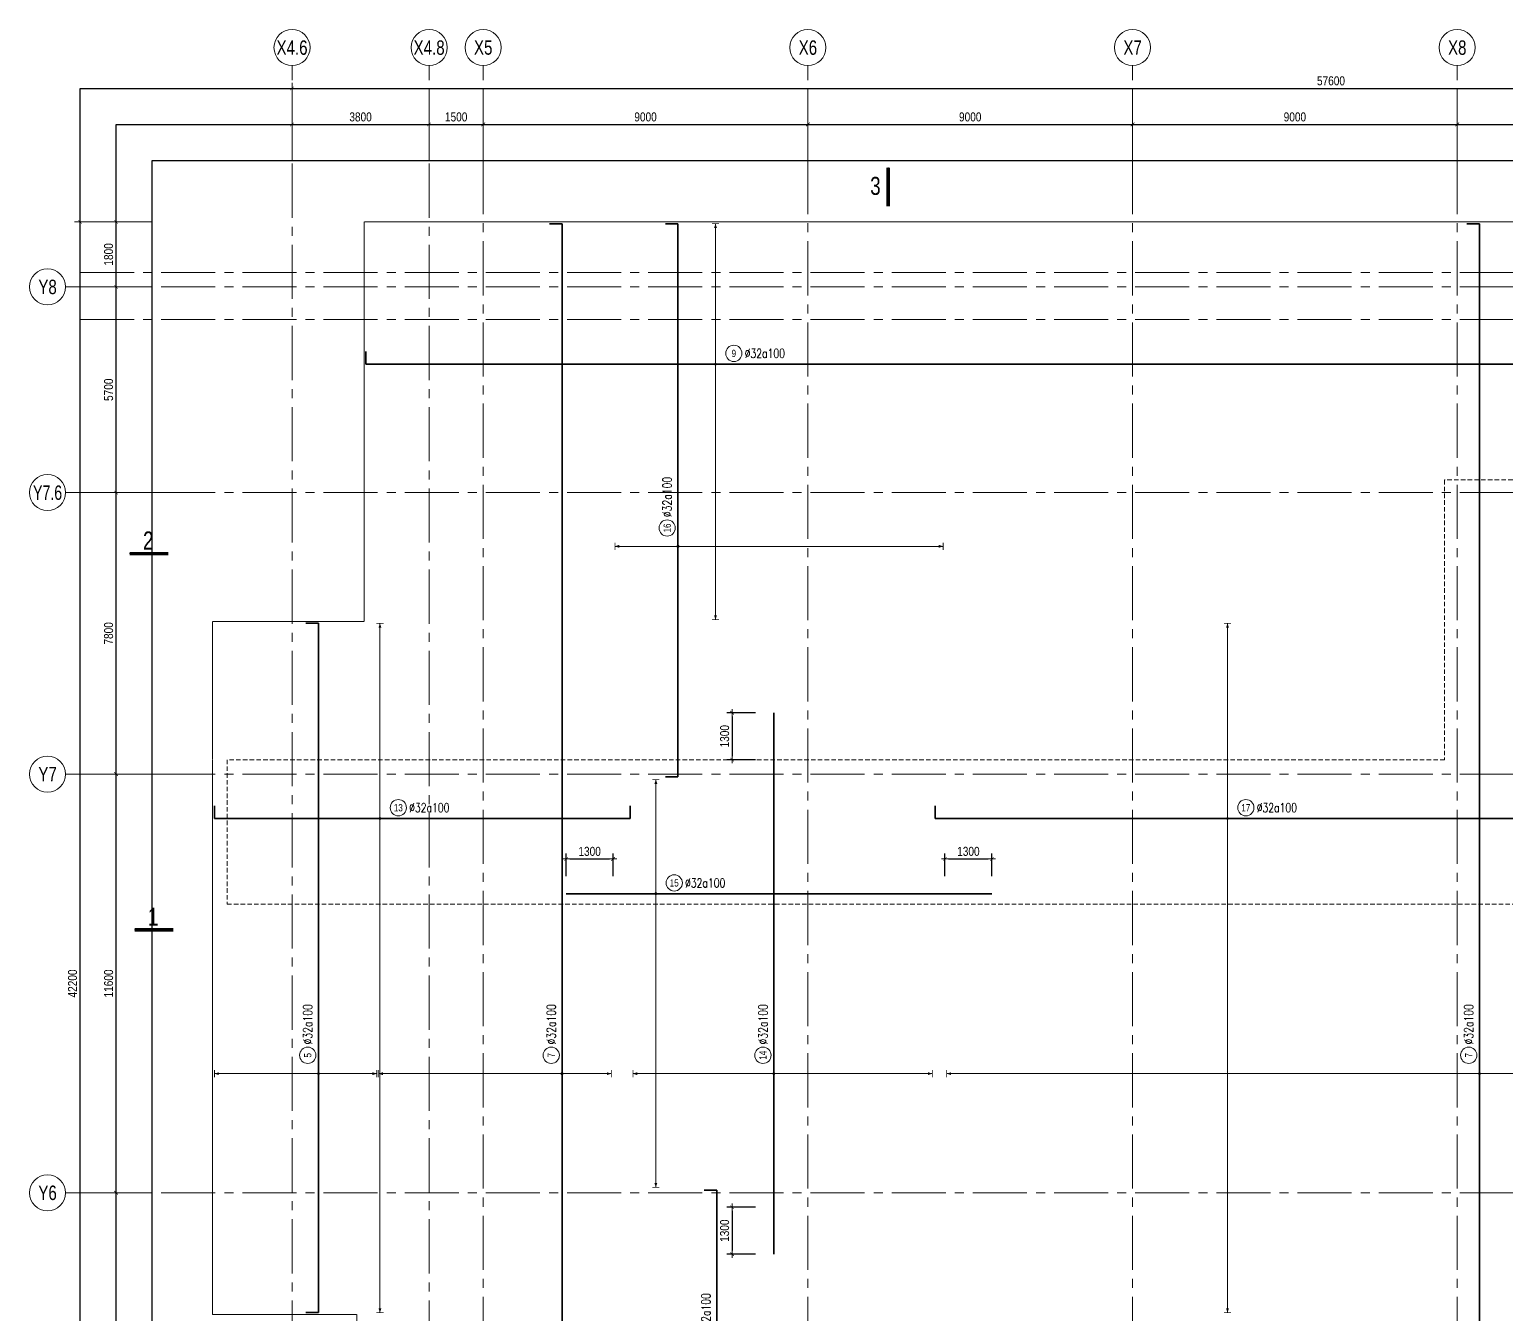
# Model space of a CAD drawing. Header units: millimetres. Extents: x -134772 to 596971, y -129535 to 35703.
# Drawn here: x 167688 to 208629, y -22947 to 12653 of the extents above; entities that cross this region are included whole.
import ezdxf
from ezdxf.enums import TextEntityAlignment as Align

# ---------------------------------------------------------------- set-up
doc = ezdxf.new("R2010")
doc.units = ezdxf.units.MM
doc.header["$MEASUREMENT"] = 0
for name, pattern in [('HIDDEN', [0.375, 0.25, -0.125]), ('HIDDEN2', [4.7625, 3.175, -1.5875]), ('POD_Grid$0$CENTER2', [1.125, 0.75, -0.125, 0.125, -0.125])]:
    doc.linetypes.add(name, pattern=pattern)
doc.layers.get('Defpoints').update_dxf_attribs({"color": 252})
for name, color, linetype, lineweight in [('NDC_S_ANNO', 7, 'Continuous', 20), ('NDC_S_CONTINUOUS', 3, 'Continuous', 20), ('NDC_S_DIM', 1, 'Continuous', 9), ('NDC_S_HIDDEN', 8, 'HIDDEN2', 13), ('NDC_S_REBAR', 4, 'Continuous', 35), ('NDC_S_TEXT SYMBOL', 7, 'Continuous', 20), ('NDC_S_VN TEXT', 7, 'Continuous', 9), ('POD_Grid$0$NDC_S_AXIS', 5, 'POD_Grid$0$CENTER2', 13), ('POD_Grid$0$NDC_S_SYMBOL', 1, 'Continuous', 15), ('POD_Grid$0$NDC_S_TEXT SYMBOL', 7, 'Continuous', 20)]:
    doc.layers.add(name, color=color, linetype=linetype, lineweight=lineweight)
doc.styles.add('ARIAL', font='arial.ttf', dxfattribs={"width": 0.8})
doc.styles.add('NDC_ANNO', font='', dxfattribs={"width": 0.8})
doc.styles.add('NDC_ARIAL', font='arial.ttf', dxfattribs={"width": 0.8})
doc.styles.add('NDC_EN TXT', font='romans.shx', dxfattribs={"width": 0.8})
doc.styles.add('POD_Grid$0$NDC_ANNO', font='', dxfattribs={"width": 0.8})
doc.styles.get('NDC_ANNO').set_extended_font_data('Dotum')
doc.styles.get('POD_Grid$0$NDC_ANNO').set_extended_font_data('Dotum')
doc.dimstyles.new('NDC_1-100', dxfattribs={"dimscale": 100, "dimtxt": 2.5, "dimasz": 1, "dimexe": 1.5, "dimexo": 0, "dimgap": 0.8, "dimtad": 1, "dimdec": 0, "dimdsep": 46, "dimtxsty": 'NDC_ARIAL', "dimblk": 'DIMMARK', "dimcen": 49999.938995, "dimdle": 1.5, "dimclrd": 1, "dimclre": 1, "dimclrt": 3, "dimadec": 0, "dimazin": 0, "dimtfac": 1, "dimtdec": 0, "dimtix": 1, "dimtmove": 2, "dimatfit": 3, "dimfxl": 1, "dimarcsym": 0})

# ---------------------------------------------------------------- blocks, each defined once
blk = doc.blocks.new('*U51')
at = {"layer": 'POD_Grid$0$NDC_S_SYMBOL'}
blk.add_line((0, 5), (0, 9), dxfattribs=at)
blk.add_circle((0, 0), 5, dxfattribs=at)
at = {"layer": 'POD_Grid$0$NDC_S_TEXT SYMBOL', "color": 7, "style": 'POD_Grid$0$NDC_ANNO', "width": 0.8}
blk.add_attdef('GRID', text='', height=4, dxfattribs=at).set_placement((0, 0), align=Align.MIDDLE)
blk = doc.blocks.new('*U52')
at = {"layer": 'POD_Grid$0$NDC_S_SYMBOL'}
blk.add_line((5, 0), (9, 0), dxfattribs=at)
blk.add_circle((0, 0), 5, dxfattribs=at)
at = {"layer": 'POD_Grid$0$NDC_S_TEXT SYMBOL', "color": 7, "style": 'POD_Grid$0$NDC_ANNO', "width": 0.8}
blk.add_attdef('GRID', text='', height=4, rotation=270, dxfattribs=at).set_placement((0, 0), align=Align.MIDDLE)
blk = doc.blocks.new('DIMMARK')
at = {"layer": 'NDC_S_DIM', "color": 1}
blk.add_line((-1.5, 0), (1, 0), dxfattribs=at)
at = {"layer": 'NDC_S_DIM', "color": 2, "const_width": 0.15}
blk.add_lwpolyline([(-0.5, -0.5), (0.5, 0.5)], dxfattribs=at)
blk = doc.blocks.new('*D383')
at = {"layer": 'Defpoints', "color": 0, "transparency": 16777216}
for p in [(-13226, 14900), (-11226, 14900), (-11226, -27300)]:
    blk.add_point(p, dxfattribs=at)
at = {"layer": 'NDC_S_DIM', "color": 1, "lineweight": -2, "transparency": 16777216}
for p, q in [((-11226, 14900), (-13376, 14900)), ((-13226, -27200), (-13226, 14800)), ((-11226, -27300), (-13376, -27300))]:
    blk.add_line(p, q, dxfattribs=at)
at = {"layer": 'NDC_S_DIM', "color": 1, "lineweight": -2, "transparency": 16777216, "xscale": 100, "yscale": 100, "zscale": 100}
for p, rotation in [((-13226, 14900), 90), ((-13226, -27300), 270)]:
    blk.add_blockref('DIMMARK', p, dxfattribs=dict(at, rotation=rotation))
at = {"layer": 'NDC_S_DIM', "color": 3, "transparency": 16777216, "insert": (-13434, -6200), "char_height": 250, "attachment_point": 5, "rotation": 90, "style": 'NDC_ARIAL'}
blk.add_mtext('42200', dxfattribs=at)
blk = doc.blocks.new('*D386')
at = {"layer": 'Defpoints', "color": 0, "transparency": 16777216}
for p in [(-12226, -12000), (-11226, -12000), (-11226, -19800)]:
    blk.add_point(p, dxfattribs=at)
at = {"layer": 'NDC_S_DIM', "color": 1, "lineweight": -2, "transparency": 16777216}
for p, q in [((-11226, -12000), (-12376, -12000)), ((-12226, -19700), (-12226, -12100)), ((-11226, -19800), (-12376, -19800))]:
    blk.add_line(p, q, dxfattribs=at)
at = {"layer": 'NDC_S_DIM', "color": 1, "lineweight": -2, "transparency": 16777216, "xscale": 100, "yscale": 100, "zscale": 100}
for p, rotation in [((-12226, -12000), 90), ((-12226, -19800), 270)]:
    blk.add_blockref('DIMMARK', p, dxfattribs=dict(at, rotation=rotation))
at = {"layer": 'NDC_S_DIM', "color": 3, "transparency": 16777216, "insert": (-12434, -15900), "char_height": 250, "attachment_point": 5, "rotation": 90, "style": 'NDC_ARIAL'}
blk.add_mtext('7800', dxfattribs=at)
blk = doc.blocks.new('*D387')
at = {"layer": 'Defpoints', "color": 0, "transparency": 16777216}
for p in [(-12226, -400), (-11226, -400), (-11226, -12000)]:
    blk.add_point(p, dxfattribs=at)
at = {"layer": 'NDC_S_DIM', "color": 1, "lineweight": -2, "transparency": 16777216}
for p, q in [((-11226, -400), (-12376, -400)), ((-12226, -11900), (-12226, -500)), ((-11226, -12000), (-12376, -12000))]:
    blk.add_line(p, q, dxfattribs=at)
at = {"layer": 'NDC_S_DIM', "color": 1, "lineweight": -2, "transparency": 16777216, "xscale": 100, "yscale": 100, "zscale": 100}
for p, rotation in [((-12226, -400), 90), ((-12226, -12000), 270)]:
    blk.add_blockref('DIMMARK', p, dxfattribs=dict(at, rotation=rotation))
at = {"layer": 'NDC_S_DIM', "color": 3, "transparency": 16777216, "insert": (-12434, -6200), "char_height": 250, "attachment_point": 5, "rotation": 90, "style": 'NDC_ARIAL'}
blk.add_mtext('11600', dxfattribs=at)
blk = doc.blocks.new('*D388')
at = {"layer": 'Defpoints', "color": 0, "transparency": 16777216}
for p in [(-12226, 7400), (-10226, 7400), (-10226, -400)]:
    blk.add_point(p, dxfattribs=at)
at = {"layer": 'NDC_S_DIM', "color": 1, "lineweight": -2, "transparency": 16777216}
for p, q in [((-10226, 7400), (-12376, 7400)), ((-12226, -300), (-12226, 7300)), ((-10226, -400), (-12376, -400))]:
    blk.add_line(p, q, dxfattribs=at)
at = {"layer": 'NDC_S_DIM', "color": 1, "lineweight": -2, "transparency": 16777216, "xscale": 100, "yscale": 100, "zscale": 100}
for p, rotation in [((-12226, 7400), 90), ((-12226, -400), 270)]:
    blk.add_blockref('DIMMARK', p, dxfattribs=dict(at, rotation=rotation))
at = {"layer": 'NDC_S_DIM', "color": 3, "transparency": 16777216, "insert": (-12434, 3500), "char_height": 250, "attachment_point": 5, "rotation": 90, "style": 'NDC_ARIAL'}
blk.add_mtext('7800', dxfattribs=at)
blk = doc.blocks.new('*D389')
at = {"layer": 'Defpoints', "color": 0, "transparency": 16777216}
for p in [(-12226, 13100), (-11226, 13100), (-11226, 7400)]:
    blk.add_point(p, dxfattribs=at)
at = {"layer": 'NDC_S_DIM', "color": 1, "lineweight": -2, "transparency": 16777216}
for p, q in [((-11226, 13100), (-12376, 13100)), ((-12226, 7500), (-12226, 13000)), ((-11226, 7400), (-12376, 7400))]:
    blk.add_line(p, q, dxfattribs=at)
at = {"layer": 'NDC_S_DIM', "color": 1, "lineweight": -2, "transparency": 16777216, "xscale": 100, "yscale": 100, "zscale": 100}
for p, rotation in [((-12226, 13100), 90), ((-12226, 7400), 270)]:
    blk.add_blockref('DIMMARK', p, dxfattribs=dict(at, rotation=rotation))
at = {"layer": 'NDC_S_DIM', "color": 3, "transparency": 16777216, "insert": (-12434, 10250), "char_height": 250, "attachment_point": 5, "rotation": 90, "style": 'NDC_ARIAL'}
blk.add_mtext('5700', dxfattribs=at)
blk = doc.blocks.new('*D390')
at = {"layer": 'Defpoints', "color": 0, "transparency": 16777216}
for p in [(-12226, 14900), (-11226, 14900), (-11226, 13100)]:
    blk.add_point(p, dxfattribs=at)
at = {"layer": 'NDC_S_DIM', "color": 1, "lineweight": -2, "transparency": 16777216}
for p, q in [((-11226, 14900), (-12376, 14900)), ((-12226, 13200), (-12226, 14800)), ((-11226, 13100), (-12376, 13100))]:
    blk.add_line(p, q, dxfattribs=at)
at = {"layer": 'NDC_S_DIM', "color": 1, "lineweight": -2, "transparency": 16777216, "xscale": 100, "yscale": 100, "zscale": 100}
for p, rotation in [((-12226, 14900), 90), ((-12226, 13100), 270)]:
    blk.add_blockref('DIMMARK', p, dxfattribs=dict(at, rotation=rotation))
at = {"layer": 'NDC_S_DIM', "color": 3, "transparency": 16777216, "insert": (-12434, 14000), "char_height": 250, "attachment_point": 5, "rotation": 90, "style": 'NDC_ARIAL'}
blk.add_mtext('1800', dxfattribs=at)
blk = doc.blocks.new('*D391')
at = {"layer": 'Defpoints', "color": 0, "transparency": 16777216}
for p in [(50250, 18600), (-7350, 16600), (50250, 16600)]:
    blk.add_point(p, dxfattribs=at)
at = {"layer": 'NDC_S_DIM', "color": 1, "lineweight": -2, "transparency": 16777216}
for p, q in [((-7350, 16600), (-7350, 18750)), ((-7250, 18600), (50150, 18600)), ((50250, 16600), (50250, 18750))]:
    blk.add_line(p, q, dxfattribs=at)
at = {"layer": 'NDC_S_DIM', "color": 1, "lineweight": -2, "transparency": 16777216, "xscale": 100, "yscale": 100, "zscale": 100, "rotation": 180}
blk.add_blockref('DIMMARK', (-7350, 18600), dxfattribs=at)
at = {"layer": 'NDC_S_DIM', "color": 1, "lineweight": -2, "transparency": 16777216, "xscale": 100, "yscale": 100, "zscale": 100}
blk.add_blockref('DIMMARK', (50250, 18600), dxfattribs=at)
at = {"layer": 'NDC_S_DIM', "color": 3, "transparency": 16777216, "insert": (21450, 18808), "char_height": 250, "attachment_point": 5, "style": 'NDC_ARIAL'}
blk.add_mtext('57600', dxfattribs=at)
blk = doc.blocks.new('*D392')
at = {"layer": 'Defpoints', "color": 0, "transparency": 16777216}
for p in [(-2050, 17600), (-3550, 16600), (-2050, 16600)]:
    blk.add_point(p, dxfattribs=at)
at = {"layer": 'NDC_S_DIM', "color": 1, "lineweight": -2, "transparency": 16777216}
for p, q in [((-3550, 16600), (-3550, 17750)), ((-2050, 16600), (-2050, 17750)), ((-3450, 17600), (-2150, 17600))]:
    blk.add_line(p, q, dxfattribs=at)
at = {"layer": 'NDC_S_DIM', "color": 1, "lineweight": -2, "transparency": 16777216, "xscale": 100, "yscale": 100, "zscale": 100, "rotation": 180}
blk.add_blockref('DIMMARK', (-3550, 17600), dxfattribs=at)
at = {"layer": 'NDC_S_DIM', "color": 1, "lineweight": -2, "transparency": 16777216, "xscale": 100, "yscale": 100, "zscale": 100}
blk.add_blockref('DIMMARK', (-2050, 17600), dxfattribs=at)
at = {"layer": 'NDC_S_DIM', "color": 3, "transparency": 16777216, "insert": (-2800, 17808), "char_height": 250, "attachment_point": 5, "style": 'NDC_ARIAL'}
blk.add_mtext('1500', dxfattribs=at)
blk = doc.blocks.new('*D393')
at = {"layer": 'Defpoints', "color": 0, "transparency": 16777216}
for p in [(6950, 17600), (-2050, 16600), (6950, 16600)]:
    blk.add_point(p, dxfattribs=at)
at = {"layer": 'NDC_S_DIM', "color": 1, "lineweight": -2, "transparency": 16777216}
for p, q in [((-2050, 16600), (-2050, 17750)), ((6950, 16600), (6950, 17750)), ((-1950, 17600), (6850, 17600))]:
    blk.add_line(p, q, dxfattribs=at)
at = {"layer": 'NDC_S_DIM', "color": 1, "lineweight": -2, "transparency": 16777216, "xscale": 100, "yscale": 100, "zscale": 100, "rotation": 180}
blk.add_blockref('DIMMARK', (-2050, 17600), dxfattribs=at)
at = {"layer": 'NDC_S_DIM', "color": 1, "lineweight": -2, "transparency": 16777216, "xscale": 100, "yscale": 100, "zscale": 100}
blk.add_blockref('DIMMARK', (6950, 17600), dxfattribs=at)
at = {"layer": 'NDC_S_DIM', "color": 3, "transparency": 16777216, "insert": (2450, 17808), "char_height": 250, "attachment_point": 5, "style": 'NDC_ARIAL'}
blk.add_mtext('9000', dxfattribs=at)
blk = doc.blocks.new('*D394')
at = {"layer": 'Defpoints', "color": 0, "transparency": 16777216}
for p in [(15950, 17600), (6950, 16600), (15950, 16600)]:
    blk.add_point(p, dxfattribs=at)
at = {"layer": 'NDC_S_DIM', "color": 1, "lineweight": -2, "transparency": 16777216}
for p, q in [((6950, 16600), (6950, 17750)), ((15950, 16600), (15950, 17750)), ((7050, 17600), (15850, 17600))]:
    blk.add_line(p, q, dxfattribs=at)
at = {"layer": 'NDC_S_DIM', "color": 1, "lineweight": -2, "transparency": 16777216, "xscale": 100, "yscale": 100, "zscale": 100, "rotation": 180}
blk.add_blockref('DIMMARK', (6950, 17600), dxfattribs=at)
at = {"layer": 'NDC_S_DIM', "color": 1, "lineweight": -2, "transparency": 16777216, "xscale": 100, "yscale": 100, "zscale": 100}
blk.add_blockref('DIMMARK', (15950, 17600), dxfattribs=at)
at = {"layer": 'NDC_S_DIM', "color": 3, "transparency": 16777216, "insert": (11450, 17808), "char_height": 250, "attachment_point": 5, "style": 'NDC_ARIAL'}
blk.add_mtext('9000', dxfattribs=at)
blk = doc.blocks.new('*D395')
at = {"layer": 'Defpoints', "color": 0, "transparency": 16777216}
for p in [(24950, 17600), (15950, 16600), (24950, 16600)]:
    blk.add_point(p, dxfattribs=at)
at = {"layer": 'NDC_S_DIM', "color": 1, "lineweight": -2, "transparency": 16777216}
for p, q in [((15950, 16600), (15950, 17750)), ((24950, 16600), (24950, 17750)), ((16050, 17600), (24850, 17600))]:
    blk.add_line(p, q, dxfattribs=at)
at = {"layer": 'NDC_S_DIM', "color": 1, "lineweight": -2, "transparency": 16777216, "xscale": 100, "yscale": 100, "zscale": 100, "rotation": 180}
blk.add_blockref('DIMMARK', (15950, 17600), dxfattribs=at)
at = {"layer": 'NDC_S_DIM', "color": 1, "lineweight": -2, "transparency": 16777216, "xscale": 100, "yscale": 100, "zscale": 100}
blk.add_blockref('DIMMARK', (24950, 17600), dxfattribs=at)
at = {"layer": 'NDC_S_DIM', "color": 3, "transparency": 16777216, "insert": (20450, 17808), "char_height": 250, "attachment_point": 5, "style": 'NDC_ARIAL'}
blk.add_mtext('9000', dxfattribs=at)
blk = doc.blocks.new('*D396')
at = {"layer": 'Defpoints', "color": 0, "transparency": 16777216}
for p in [(33950, 17600), (24950, 16600), (33950, 16600)]:
    blk.add_point(p, dxfattribs=at)
at = {"layer": 'NDC_S_DIM', "color": 1, "lineweight": -2, "transparency": 16777216}
for p, q in [((24950, 16600), (24950, 17750)), ((33950, 16600), (33950, 17750)), ((25050, 17600), (33850, 17600))]:
    blk.add_line(p, q, dxfattribs=at)
at = {"layer": 'NDC_S_DIM', "color": 1, "lineweight": -2, "transparency": 16777216, "xscale": 100, "yscale": 100, "zscale": 100, "rotation": 180}
blk.add_blockref('DIMMARK', (24950, 17600), dxfattribs=at)
at = {"layer": 'NDC_S_DIM', "color": 1, "lineweight": -2, "transparency": 16777216, "xscale": 100, "yscale": 100, "zscale": 100}
blk.add_blockref('DIMMARK', (33950, 17600), dxfattribs=at)
at = {"layer": 'NDC_S_DIM', "color": 3, "transparency": 16777216, "insert": (29450, 17808), "char_height": 250, "attachment_point": 5, "style": 'NDC_ARIAL'}
blk.add_mtext('9000', dxfattribs=at)
blk = doc.blocks.new('*D414')
at = {"layer": 'Defpoints', "color": 0, "transparency": 16777216}
for p in [(-3550, 17600), (-7350, 16600), (-3550, 16600)]:
    blk.add_point(p, dxfattribs=at)
at = {"layer": 'NDC_S_DIM', "color": 1, "lineweight": -2, "transparency": 16777216}
for p, q in [((-7350, 16600), (-7350, 17750)), ((-3550, 16600), (-3550, 17750)), ((-7250, 17600), (-3650, 17600))]:
    blk.add_line(p, q, dxfattribs=at)
at = {"layer": 'NDC_S_DIM', "color": 1, "lineweight": -2, "transparency": 16777216, "xscale": 100, "yscale": 100, "zscale": 100, "rotation": 180}
blk.add_blockref('DIMMARK', (-7350, 17600), dxfattribs=at)
at = {"layer": 'NDC_S_DIM', "color": 1, "lineweight": -2, "transparency": 16777216, "xscale": 100, "yscale": 100, "zscale": 100}
blk.add_blockref('DIMMARK', (-3550, 17600), dxfattribs=at)
at = {"layer": 'NDC_S_DIM', "color": 3, "transparency": 16777216, "insert": (-5450, 17808), "char_height": 250, "attachment_point": 5, "style": 'NDC_ARIAL'}
blk.add_mtext('3800', dxfattribs=at)
blk = doc.blocks.new('*U274')
at = {"layer": 'NDC_S_ANNO', "linetype": 'ByBlock', "lineweight": -2}
blk.add_line((0, 4.36), (0, -1), dxfattribs=at)
at = {"layer": 'NDC_S_ANNO', "ltscale": 0.005, "const_width": 0.5}
blk.add_lwpolyline([(0, -1), (0, 4.36)], dxfattribs=at)
at = {"layer": 'NDC_S_TEXT SYMBOL', "linetype": 'ByBlock', "lineweight": -2, "style": 'NDC_ANNO', "width": 0.8}
blk.add_attdef('DETAIL', text='', height=2.5, dxfattribs=at).set_placement((-1.05, 1.82), align=Align.MIDDLE_RIGHT)
blk = doc.blocks.new('*U275')
at = {"layer": 'NDC_S_ANNO', "color": 0, "linetype": 'ByBlock', "lineweight": -2}
blk.add_line((-4.36, 0), (1, 0), dxfattribs=at)
at = {"layer": 'NDC_S_ANNO', "ltscale": 0.005, "const_width": 0.5}
blk.add_lwpolyline([(1, 0), (-4.36, 0)], dxfattribs=at)
at = {"layer": 'NDC_S_TEXT SYMBOL', "linetype": 'ByBlock', "lineweight": -2, "style": 'NDC_ANNO', "width": 0.8}
blk.add_attdef('DETAIL', text='', height=2.5, dxfattribs=at).set_placement((-1.05, 1.82), align=Align.MIDDLE_RIGHT)
blk = doc.blocks.new('*U1020')
h = blk.add_hatch(color=6)
edge = h.paths.add_edge_path()
edge.add_arc((-2.99, 0), 0.3, 0, 360)
at = {"ltscale": 500}
for p, q in [((-99.87, 0), (-99.87, 3.5)), ((0, 0), (-99.87, 0)), ((0, 0), (412.13, 0))]:
    blk.add_line(p, q, dxfattribs=at)
at = {"layer": 'NDC_S_DIM', "color": 8}
for q in [(-2.99, 38.93), (-2.99, -70.77)]:
    blk.add_line((-2.99, 0), q, dxfattribs=at)
for points in [[(-3.99, 38.93, 0.2, 0.2, 0), (-1.99, 38.93, 0, 0, 0)], [(-3.99, -70.77, 0.2, 0.2, 0), (-1.99, -70.77, 0, 0, 0)]]:
    blk.add_lwpolyline(points, format="xyseb", dxfattribs=at)
at = {"layer": 'NDC_S_DIM'}
blk.add_circle((2.1, 3), 2.25, dxfattribs=at)
at = {"layer": 'NDC_S_DIM', "color": 6}
blk.add_circle((-2.99, 0), 0.3, dxfattribs=at)
at = {"layer": 'NDC_S_DIM', "color": 8}
for points in [[(-3.39, 37.73), (-2.99, 38.93), (-2.59, 37.73)], [(-3.39, -69.57), (-2.99, -70.77), (-2.59, -69.57)]]:
    blk.add_solid(points, dxfattribs=at)
at = {"layer": 'NDC_S_VN TEXT', "color": 3, "style": 'NDC_EN TXT', "width": 0.75}
blk.add_attdef('DKT', (5.1, 1.75), '', height=2.5, dxfattribs=at)
at = {"layer": 'NDC_S_VN TEXT', "style": 'ARIAL', "width": 0.8}
blk.add_attdef('KHT', text='', height=2, dxfattribs=at).set_placement((2.1, 3), align=Align.MIDDLE_CENTER)
blk = doc.blocks.new('*U1021')
h = blk.add_hatch(color=6)
edge = h.paths.add_edge_path()
edge.add_arc((-2.99, 0), 0.3, 0, 360)
at = {"ltscale": 500}
for p, q in [((-84.02, 0), (-84.02, 3.5)), ((0, 0), (-84.02, 0)), ((0, 0), (321.19, 0)), ((321.19, 0), (321.19, 3.5))]:
    blk.add_line(p, q, dxfattribs=at)
at = {"layer": 'NDC_S_DIM', "color": 8}
for q in [(-2.99, 54.11), (-2.99, -136.89)]:
    blk.add_line((-2.99, 0), q, dxfattribs=at)
for points in [[(-3.99, 54.11, 0.2, 0.2, 0), (-1.99, 54.11, 0, 0, 0)], [(-3.99, -136.89, 0.2, 0.2, 0), (-1.99, -136.89, 0, 0, 0)]]:
    blk.add_lwpolyline(points, format="xyseb", dxfattribs=at)
at = {"layer": 'NDC_S_DIM'}
blk.add_circle((2.1, 3), 2.25, dxfattribs=at)
at = {"layer": 'NDC_S_DIM', "color": 6}
blk.add_circle((-2.99, 0), 0.3, dxfattribs=at)
at = {"layer": 'NDC_S_DIM', "color": 8}
for points in [[(-3.39, 52.91), (-2.99, 54.11), (-2.59, 52.91)], [(-3.39, -135.69), (-2.99, -136.89), (-2.59, -135.69)]]:
    blk.add_solid(points, dxfattribs=at)
at = {"layer": 'NDC_S_VN TEXT', "color": 3, "style": 'NDC_EN TXT', "width": 0.75}
blk.add_attdef('DKT', (5.1, 1.75), '', height=2.5, dxfattribs=at)
at = {"layer": 'NDC_S_VN TEXT', "style": 'ARIAL', "width": 0.8}
blk.add_attdef('KHT', text='', height=2, dxfattribs=at).set_placement((2.1, 3), align=Align.MIDDLE_CENTER)
blk = doc.blocks.new('*U1023')
h = blk.add_hatch(color=6)
edge = h.paths.add_edge_path()
edge.add_arc((-2.99, 0), 0.3, 0, 360)
at = {"ltscale": 500}
for p, q in [((-69.21, 0), (-69.21, 3.5)), ((0, 0), (-69.21, 0)), ((0, 0), (121.8, 0)), ((121.8, 0), (121.8, 3.5))]:
    blk.add_line(p, q, dxfattribs=at)
at = {"layer": 'NDC_S_DIM', "color": 8}
for q in [(-2.99, 28.85), (-2.99, -16.15)]:
    blk.add_line((-2.99, 0), q, dxfattribs=at)
for points in [[(-3.99, 28.85, 0.2, 0.2, 0), (-1.99, 28.85, 0, 0, 0)], [(-3.99, -16.15, 0.2, 0.2, 0), (-1.99, -16.15, 0, 0, 0)]]:
    blk.add_lwpolyline(points, format="xyseb", dxfattribs=at)
at = {"layer": 'NDC_S_DIM'}
blk.add_circle((2.1, 3), 2.25, dxfattribs=at)
at = {"layer": 'NDC_S_DIM', "color": 6}
blk.add_circle((-2.99, 0), 0.3, dxfattribs=at)
at = {"layer": 'NDC_S_DIM', "color": 8}
for points in [[(-3.39, 27.65), (-2.99, 28.85), (-2.59, 27.65)], [(-3.39, -14.95), (-2.99, -16.15), (-2.59, -14.95)]]:
    blk.add_solid(points, dxfattribs=at)
at = {"layer": 'NDC_S_VN TEXT', "color": 3, "style": 'NDC_EN TXT', "width": 0.75}
blk.add_attdef('DKT', (5.1, 1.75), '', height=2.5, dxfattribs=at)
at = {"layer": 'NDC_S_VN TEXT', "style": 'ARIAL', "width": 0.8}
blk.add_attdef('KHT', text='', height=2, dxfattribs=at).set_placement((2.1, 3), align=Align.MIDDLE_CENTER)
blk = doc.blocks.new('*U1024')
h = blk.add_hatch(color=6)
edge = h.paths.add_edge_path()
edge.add_arc((-2.99, 0), 0.3, 0, 360)
at = {"ltscale": 500}
for p, q in [((-194.5, 0), (-194.5, 3.5)), ((0, 0), (-194.5, 0)), ((0, 0), (232.5, 0)), ((232.5, 0), (232.5, 3.5))]:
    blk.add_line(p, q, dxfattribs=at)
at = {"layer": 'NDC_S_DIM', "color": 8}
for q in [(-2.99, 50.85), (-2.99, -13.64)]:
    blk.add_line((-2.99, 0), q, dxfattribs=at)
for points in [[(-3.99, 50.85, 0.2, 0.2, 0), (-1.99, 50.85, 0, 0, 0)], [(-3.99, -13.64, 0.2, 0.2, 0), (-1.99, -13.64, 0, 0, 0)]]:
    blk.add_lwpolyline(points, format="xyseb", dxfattribs=at)
at = {"layer": 'NDC_S_DIM'}
blk.add_circle((2.1, 3), 2.25, dxfattribs=at)
at = {"layer": 'NDC_S_DIM', "color": 6}
blk.add_circle((-2.99, 0), 0.3, dxfattribs=at)
at = {"layer": 'NDC_S_DIM', "color": 8}
for points in [[(-3.39, 49.65), (-2.99, 50.85), (-2.59, 49.65)], [(-3.39, -12.44), (-2.99, -13.64), (-2.59, -12.44)]]:
    blk.add_solid(points, dxfattribs=at)
at = {"layer": 'NDC_S_VN TEXT', "color": 3, "style": 'NDC_EN TXT', "width": 0.75}
blk.add_attdef('DKT', (5.1, 1.75), '', height=2.5, dxfattribs=at)
at = {"layer": 'NDC_S_VN TEXT', "style": 'ARIAL', "width": 0.8}
blk.add_attdef('KHT', text='', height=2, dxfattribs=at).set_placement((2.1, 3), align=Align.MIDDLE_CENTER)
blk = doc.blocks.new('*U1030')
h = blk.add_hatch(color=6)
edge = h.paths.add_edge_path()
edge.add_arc((-2.99, 0), 0.3, 0, 360)
at = {"ltscale": 500}
for p, q in [((-48.86, 0), (-48.86, 3.5)), ((0, 0), (-48.86, 0)), ((0, 0), (66.33, 0)), ((66.33, 0), (66.33, 3.5))]:
    blk.add_line(p, q, dxfattribs=at)
at = {"layer": 'NDC_S_DIM', "color": 8}
for q in [(-2.99, 54.11), (-2.99, -136.89)]:
    blk.add_line((-2.99, 0), q, dxfattribs=at)
for points in [[(-3.99, 54.11, 0.2, 0.2, 0), (-1.99, 54.11, 0, 0, 0)], [(-3.99, -136.89, 0.2, 0.2, 0), (-1.99, -136.89, 0, 0, 0)]]:
    blk.add_lwpolyline(points, format="xyseb", dxfattribs=at)
at = {"layer": 'NDC_S_DIM'}
blk.add_circle((2.1, 3), 2.25, dxfattribs=at)
at = {"layer": 'NDC_S_DIM', "color": 6}
blk.add_circle((-2.99, 0), 0.3, dxfattribs=at)
at = {"layer": 'NDC_S_DIM', "color": 8}
for points in [[(-3.39, 52.91), (-2.99, 54.11), (-2.59, 52.91)], [(-3.39, -135.69), (-2.99, -136.89), (-2.59, -135.69)]]:
    blk.add_solid(points, dxfattribs=at)
at = {"layer": 'NDC_S_VN TEXT', "color": 3, "style": 'NDC_EN TXT', "width": 0.75}
blk.add_attdef('DKT', (5.1, 1.75), '', height=2.5, dxfattribs=at)
at = {"layer": 'NDC_S_VN TEXT', "style": 'ARIAL', "width": 0.8}
blk.add_attdef('KHT', text='', height=2, dxfattribs=at).set_placement((2.1, 3), align=Align.MIDDLE_CENTER)
blk = doc.blocks.new('*U1031')
h = blk.add_hatch(color=6)
edge = h.paths.add_edge_path()
edge.add_arc((-2.99, 0), 0.3, 0, 360)
at = {"ltscale": 500}
for p, q in [((-194.5, 0), (-194.5, 3.5)), ((0, 0), (-194.5, 0)), ((0, 0), (232.5, 0)), ((232.5, 0), (232.5, 3.5))]:
    blk.add_line(p, q, dxfattribs=at)
at = {"layer": 'NDC_S_DIM', "color": 8}
for q in [(-2.99, 147.69), (-2.99, -203.31)]:
    blk.add_line((-2.99, 0), q, dxfattribs=at)
for points in [[(-3.99, 147.69, 0.2, 0.2, 0), (-1.99, 147.69, 0, 0, 0)], [(-3.99, -203.31, 0.2, 0.2, 0), (-1.99, -203.31, 0, 0, 0)]]:
    blk.add_lwpolyline(points, format="xyseb", dxfattribs=at)
at = {"layer": 'NDC_S_DIM'}
blk.add_circle((2.1, 3), 2.25, dxfattribs=at)
at = {"layer": 'NDC_S_DIM', "color": 6}
blk.add_circle((-2.99, 0), 0.3, dxfattribs=at)
at = {"layer": 'NDC_S_DIM', "color": 8}
for points in [[(-3.39, 146.49), (-2.99, 147.69), (-2.59, 146.49)], [(-3.39, -202.11), (-2.99, -203.31), (-2.59, -202.11)]]:
    blk.add_solid(points, dxfattribs=at)
at = {"layer": 'NDC_S_VN TEXT', "color": 3, "style": 'NDC_EN TXT', "width": 0.75}
blk.add_attdef('DKT', (5.1, 1.75), '', height=2.5, dxfattribs=at)
at = {"layer": 'NDC_S_VN TEXT', "style": 'ARIAL', "width": 0.8}
blk.add_attdef('KHT', text='', height=2, dxfattribs=at).set_placement((2.1, 3), align=Align.MIDDLE_CENTER)
blk = doc.blocks.new('*U1032')
h = blk.add_hatch(color=6)
edge = h.paths.add_edge_path()
edge.add_arc((-2.99, 0), 0.3, 0, 360)
at = {"ltscale": 500}
for p, q in [((-114.43, 0), (-114.43, 3.5)), ((0, 0), (-114.43, 0)), ((0, 0), (44.77, 0)), ((44.77, 0), (44.77, 3.5))]:
    blk.add_line(p, q, dxfattribs=at)
at = {"layer": 'NDC_S_DIM', "color": 8}
for q in [(-2.99, 28.23), (-2.99, -62.77)]:
    blk.add_line((-2.99, 0), q, dxfattribs=at)
for points in [[(-3.99, 28.23, 0.2, 0.2, 0), (-1.99, 28.23, 0, 0, 0)], [(-3.99, -62.77, 0.2, 0.2, 0), (-1.99, -62.77, 0, 0, 0)]]:
    blk.add_lwpolyline(points, format="xyseb", dxfattribs=at)
at = {"layer": 'NDC_S_DIM'}
blk.add_circle((2.1, 3), 2.25, dxfattribs=at)
at = {"layer": 'NDC_S_DIM', "color": 6}
blk.add_circle((-2.99, 0), 0.3, dxfattribs=at)
at = {"layer": 'NDC_S_DIM', "color": 8}
for points in [[(-3.39, 27.03), (-2.99, 28.23), (-2.59, 27.03)], [(-3.39, -61.57), (-2.99, -62.77), (-2.59, -61.57)]]:
    blk.add_solid(points, dxfattribs=at)
at = {"layer": 'NDC_S_VN TEXT', "color": 3, "style": 'NDC_EN TXT', "width": 0.75}
blk.add_attdef('DKT', (5.1, 1.75), '', height=2.5, dxfattribs=at)
at = {"layer": 'NDC_S_VN TEXT', "style": 'ARIAL', "width": 0.8}
blk.add_attdef('KHT', text='', height=2, dxfattribs=at).set_placement((2.1, 3), align=Align.MIDDLE_CENTER)
blk = doc.blocks.new('*U1033')
h = blk.add_hatch(color=6)
edge = h.paths.add_edge_path()
edge.add_arc((-2.99, 0), 0.3, 0, 360)
at = {"ltscale": 500}
for p, q in [((-66.81, 0), (-66.81, 3.5)), ((0, 0), (-66.81, 0)), ((0, 0), (86.39, 0)), ((86.39, 0), (86.39, 3.5))]:
    blk.add_line(p, q, dxfattribs=at)
at = {"layer": 'NDC_S_DIM', "color": 8}
for q in [(-2.99, 17.49), (-2.99, -73.51)]:
    blk.add_line((-2.99, 0), q, dxfattribs=at)
for points in [[(-3.99, 17.49, 0.2, 0.2, 0), (-1.99, 17.49, 0, 0, 0)], [(-3.99, -73.51, 0.2, 0.2, 0), (-1.99, -73.51, 0, 0, 0)]]:
    blk.add_lwpolyline(points, format="xyseb", dxfattribs=at)
at = {"layer": 'NDC_S_DIM'}
blk.add_circle((2.1, 3), 2.25, dxfattribs=at)
at = {"layer": 'NDC_S_DIM', "color": 6}
blk.add_circle((-2.99, 0), 0.3, dxfattribs=at)
at = {"layer": 'NDC_S_DIM', "color": 8}
for points in [[(-3.39, 16.29), (-2.99, 17.49), (-2.59, 16.29)], [(-3.39, -72.31), (-2.99, -73.51), (-2.59, -72.31)]]:
    blk.add_solid(points, dxfattribs=at)
at = {"layer": 'NDC_S_VN TEXT', "color": 3, "style": 'NDC_EN TXT', "width": 0.75}
blk.add_attdef('DKT', (5.1, 1.75), '', height=2.5, dxfattribs=at)
at = {"layer": 'NDC_S_VN TEXT', "style": 'ARIAL', "width": 0.8}
blk.add_attdef('KHT', text='', height=2, dxfattribs=at).set_placement((2.1, 3), align=Align.MIDDLE_CENTER)
blk = doc.blocks.new('*U1034')
h = blk.add_hatch(color=6)
edge = h.paths.add_edge_path()
edge.add_arc((-2.99, 0), 0.3, 0, 360)
at = {"ltscale": 500}
for p, q in [((0, 0), (-53, 0)), ((-53, 0), (-53, 0)), ((0, 0), (97, 0)), ((97, 0), (97, 0))]:
    blk.add_line(p, q, dxfattribs=at)
at = {"layer": 'NDC_S_DIM', "color": 8}
for q in [(-2.99, 39.05), (-2.99, -43.95)]:
    blk.add_line((-2.99, 0), q, dxfattribs=at)
for points in [[(-3.99, 39.05, 0.2, 0.2, 0), (-1.99, 39.05, 0, 0, 0)], [(-3.99, -43.95, 0.2, 0.2, 0), (-1.99, -43.95, 0, 0, 0)]]:
    blk.add_lwpolyline(points, format="xyseb", dxfattribs=at)
at = {"layer": 'NDC_S_DIM'}
blk.add_circle((2.1, 3), 2.25, dxfattribs=at)
at = {"layer": 'NDC_S_DIM', "color": 6}
blk.add_circle((-2.99, 0), 0.3, dxfattribs=at)
at = {"layer": 'NDC_S_DIM', "color": 8}
for points in [[(-3.39, 37.85), (-2.99, 39.05), (-2.59, 37.85)], [(-3.39, -42.75), (-2.99, -43.95), (-2.59, -42.75)]]:
    blk.add_solid(points, dxfattribs=at)
at = {"layer": 'NDC_S_VN TEXT', "color": 3, "style": 'NDC_EN TXT', "width": 0.75}
blk.add_attdef('DKT', (5.1, 1.75), '', height=2.5, dxfattribs=at)
at = {"layer": 'NDC_S_VN TEXT', "style": 'ARIAL', "width": 0.8}
blk.add_attdef('KHT', text='', height=2, dxfattribs=at).set_placement((2.1, 3), align=Align.MIDDLE_CENTER)
blk = doc.blocks.new('*D693')
at = {"layer": 'Defpoints', "color": 0, "transparency": 16777216}
for p in [(187810, -6277), (187165, -7577), (187810, -7577)]:
    blk.add_point(p, dxfattribs=at)
at = {"layer": 'NDC_S_DIM', "color": 1, "lineweight": -2, "transparency": 16777216}
for p, q in [((187810, -6277), (187015, -6277)), ((187165, -6377), (187165, -7477)), ((187810, -7577), (187015, -7577))]:
    blk.add_line(p, q, dxfattribs=at)
at = {"layer": 'NDC_S_DIM', "color": 1, "lineweight": -2, "transparency": 16777216, "xscale": 100, "yscale": 100, "zscale": 100}
for p, rotation in [((187165, -6277), 90), ((187165, -7577), 270)]:
    blk.add_blockref('DIMMARK', p, dxfattribs=dict(at, rotation=rotation))
at = {"layer": 'NDC_S_DIM', "color": 3, "transparency": 16777216, "insert": (186957, -6927), "char_height": 250, "attachment_point": 5, "rotation": 90, "style": 'NDC_ARIAL'}
blk.add_mtext('1300', dxfattribs=at)
blk = doc.blocks.new('*D694')
at = {"layer": 'Defpoints', "color": 0, "transparency": 16777216}
for p in [(187810, -19977), (187165, -21277), (187810, -21277)]:
    blk.add_point(p, dxfattribs=at)
at = {"layer": 'NDC_S_DIM', "color": 1, "lineweight": -2, "transparency": 16777216}
for p, q in [((187810, -19977), (187015, -19977)), ((187165, -20077), (187165, -21177)), ((187810, -21277), (187015, -21277))]:
    blk.add_line(p, q, dxfattribs=at)
at = {"layer": 'NDC_S_DIM', "color": 1, "lineweight": -2, "transparency": 16777216, "xscale": 100, "yscale": 100, "zscale": 100}
for p, rotation in [((187165, -19977), 90), ((187165, -21277), 270)]:
    blk.add_blockref('DIMMARK', p, dxfattribs=dict(at, rotation=rotation))
at = {"layer": 'NDC_S_DIM', "color": 3, "transparency": 16777216, "insert": (186957, -20627), "char_height": 250, "attachment_point": 5, "rotation": 90, "style": 'NDC_ARIAL'}
blk.add_mtext('1300', dxfattribs=at)
blk = doc.blocks.new('*U1035')
h = blk.add_hatch(color=6)
edge = h.paths.add_edge_path()
edge.add_arc((-2.99, 0), 0.3, 0, 360)
at = {"ltscale": 500}
for p, q in [((0, 0), (-27.85, 0)), ((-27.85, 0), (-27.85, 0)), ((0, 0), (90.15, 0)), ((90.15, 0), (90.15, 0))]:
    blk.add_line(p, q, dxfattribs=at)
at = {"layer": 'NDC_S_DIM', "color": 8}
for q in [(-2.99, 31.64), (-2.99, -81.36)]:
    blk.add_line((-2.99, 0), q, dxfattribs=at)
for points in [[(-3.99, 31.64, 0.2, 0.2, 0), (-1.99, 31.64, 0, 0, 0)], [(-3.99, -81.36, 0.2, 0.2, 0), (-1.99, -81.36, 0, 0, 0)]]:
    blk.add_lwpolyline(points, format="xyseb", dxfattribs=at)
at = {"layer": 'NDC_S_DIM'}
blk.add_circle((2.1, 3), 2.25, dxfattribs=at)
at = {"layer": 'NDC_S_DIM', "color": 6}
blk.add_circle((-2.99, 0), 0.3, dxfattribs=at)
at = {"layer": 'NDC_S_DIM', "color": 8}
for points in [[(-3.39, 30.44), (-2.99, 31.64), (-2.59, 30.44)], [(-3.39, -80.16), (-2.99, -81.36), (-2.59, -80.16)]]:
    blk.add_solid(points, dxfattribs=at)
at = {"layer": 'NDC_S_VN TEXT', "color": 3, "style": 'NDC_EN TXT', "width": 0.75}
blk.add_attdef('DKT', (5.1, 1.75), '', height=2.5, dxfattribs=at)
at = {"layer": 'NDC_S_VN TEXT', "style": 'ARIAL', "width": 0.8}
blk.add_attdef('KHT', text='', height=2, dxfattribs=at).set_placement((2.1, 3), align=Align.MIDDLE_CENTER)
blk = doc.blocks.new('*D695')
at = {"layer": 'Defpoints', "color": 0, "transparency": 16777216}
for p in [(183864, -10326), (182564, -10802), (183864, -10802)]:
    blk.add_point(p, dxfattribs=at)
at = {"layer": 'NDC_S_DIM', "color": 1, "lineweight": -2, "transparency": 16777216}
for p, q in [((182564, -10802), (182564, -10176)), ((183864, -10802), (183864, -10176)), ((182664, -10326), (183764, -10326))]:
    blk.add_line(p, q, dxfattribs=at)
at = {"layer": 'NDC_S_DIM', "color": 1, "lineweight": -2, "transparency": 16777216, "xscale": 100, "yscale": 100, "zscale": 100, "rotation": 180}
blk.add_blockref('DIMMARK', (182564, -10326), dxfattribs=at)
at = {"layer": 'NDC_S_DIM', "color": 1, "lineweight": -2, "transparency": 16777216, "xscale": 100, "yscale": 100, "zscale": 100}
blk.add_blockref('DIMMARK', (183864, -10326), dxfattribs=at)
at = {"layer": 'NDC_S_DIM', "color": 3, "transparency": 16777216, "insert": (183214, -10118), "char_height": 250, "attachment_point": 5, "style": 'NDC_ARIAL'}
blk.add_mtext('1300', dxfattribs=at)
blk = doc.blocks.new('*D696')
at = {"layer": 'Defpoints', "color": 0, "transparency": 16777216}
for p in [(194364, -10326), (193064, -10802), (194364, -10802)]:
    blk.add_point(p, dxfattribs=at)
at = {"layer": 'NDC_S_DIM', "color": 1, "lineweight": -2, "transparency": 16777216}
for p, q in [((193064, -10802), (193064, -10176)), ((194364, -10802), (194364, -10176)), ((193164, -10326), (194264, -10326))]:
    blk.add_line(p, q, dxfattribs=at)
at = {"layer": 'NDC_S_DIM', "color": 1, "lineweight": -2, "transparency": 16777216, "xscale": 100, "yscale": 100, "zscale": 100, "rotation": 180}
blk.add_blockref('DIMMARK', (193064, -10326), dxfattribs=at)
at = {"layer": 'NDC_S_DIM', "color": 1, "lineweight": -2, "transparency": 16777216, "xscale": 100, "yscale": 100, "zscale": 100}
blk.add_blockref('DIMMARK', (194364, -10326), dxfattribs=at)
at = {"layer": 'NDC_S_DIM', "color": 3, "transparency": 16777216, "insert": (193714, -10118), "char_height": 250, "attachment_point": 5, "style": 'NDC_ARIAL'}
blk.add_mtext('1300', dxfattribs=at)
blk = doc.blocks.new('luoi truc office')
at = {"layer": 'Defpoints'}
for points in [[(-13226.4, 18600), (53438.9, 18600), (53438.9, -32232.8), (-13226.4, -32232.8)], [(-12226.4, 17600), (52438.9, 17600), (52438.9, -31232.8), (-12226.4, -31232.8)], [(-11226.4, 16600), (51438.9, 16600), (51438.9, -30232.8), (-11226.4, -30232.8)]]:
    blk.add_lwpolyline(points, close=True, dxfattribs=at)
at = {"layer": 'POD_Grid$0$NDC_S_AXIS', "ltscale": 2000}
for p, q in [((-7350, -32232.8), (-7350, 18600)), ((-3550, -32232.8), (-3550, 18600)), ((-2050, -32134.4), (-2050, 18600)), ((6950, -32134.4), (6950, 18600)), ((15950, -32134.4), (15950, 18600)), ((24950, -32134.4), (24950, 18600)), ((-13226.4, 13500), (51407.7, 13500)), ((-13226.4, 13100), (51407.7, 13100)), ((-13226.4, 12200), (51407.7, 12200)), ((-13226.4, 7400), (53438.9, 7400)), ((-13226.4, -400), (51407.7, -400)), ((-13226.4, -12000), (51407.7, -12000))]:
    blk.add_line(p, q, dxfattribs=at)
at = {"layer": 'POD_Grid$0$NDC_S_AXIS'}
ref = blk.add_blockref('*U51', (-7350, 19730.1), dxfattribs=dict(at, xscale=-100, yscale=100, zscale=100, rotation=180))
ref.add_attrib('GRID', 'X4.6', dxfattribs={"layer": 'POD_Grid$0$NDC_S_TEXT SYMBOL', "color": 7, "height": 400, "style": 'POD_Grid$0$NDC_ANNO', "width": 0.8}).set_placement((-7350, 19730.1), align=Align.MIDDLE)
ref = blk.add_blockref('*U51', (-3550, 19730.1), dxfattribs=dict(at, xscale=-100, yscale=100, zscale=100, rotation=180))
ref.add_attrib('GRID', 'X4.8', dxfattribs={"layer": 'POD_Grid$0$NDC_S_TEXT SYMBOL', "color": 7, "height": 400, "style": 'POD_Grid$0$NDC_ANNO', "width": 0.8}).set_placement((-3550, 19730.1), align=Align.MIDDLE)
ref = blk.add_blockref('*U51', (-2050, 19730.1), dxfattribs=dict(at, xscale=-100, yscale=100, zscale=100, rotation=180))
ref.add_attrib('GRID', 'X5', dxfattribs={"layer": 'POD_Grid$0$NDC_S_TEXT SYMBOL', "color": 7, "height": 400, "style": 'POD_Grid$0$NDC_ANNO', "width": 0.8}).set_placement((-2050, 19730.1), align=Align.MIDDLE)
ref = blk.add_blockref('*U51', (6950, 19730.1), dxfattribs=dict(at, xscale=-100, yscale=100, zscale=100, rotation=180))
ref.add_attrib('GRID', 'X6', dxfattribs={"layer": 'POD_Grid$0$NDC_S_TEXT SYMBOL', "color": 7, "height": 400, "style": 'POD_Grid$0$NDC_ANNO', "width": 0.8}).set_placement((6950, 19730.1), align=Align.MIDDLE)
ref = blk.add_blockref('*U51', (15950, 19730.1), dxfattribs=dict(at, xscale=-100, yscale=100, zscale=100, rotation=180))
ref.add_attrib('GRID', 'X7', dxfattribs={"layer": 'POD_Grid$0$NDC_S_TEXT SYMBOL', "color": 7, "height": 400, "style": 'POD_Grid$0$NDC_ANNO', "width": 0.8}).set_placement((15950, 19730.1), align=Align.MIDDLE)
ref = blk.add_blockref('*U51', (24950, 19730.1), dxfattribs=dict(at, xscale=-100, yscale=100, zscale=100, rotation=180))
ref.add_attrib('GRID', 'X8', dxfattribs={"layer": 'POD_Grid$0$NDC_S_TEXT SYMBOL', "color": 7, "height": 400, "style": 'POD_Grid$0$NDC_ANNO', "width": 0.8}).set_placement((24950, 19730.1), align=Align.MIDDLE)
ref = blk.add_blockref('*U52', (-14126.4, 13100), dxfattribs=dict(at, xscale=100, yscale=100, zscale=100))
ref.add_attrib('GRID', 'Y8', dxfattribs={"layer": 'POD_Grid$0$NDC_S_TEXT SYMBOL', "color": 7, "height": 400, "style": 'POD_Grid$0$NDC_ANNO', "width": 0.8}).set_placement((-14126.4, 13100), align=Align.MIDDLE)
ref = blk.add_blockref('*U52', (-14126.4, 7400), dxfattribs=dict(at, xscale=100, yscale=100, zscale=100))
ref.add_attrib('GRID', 'Y7.6', dxfattribs={"layer": 'POD_Grid$0$NDC_S_TEXT SYMBOL', "color": 7, "height": 400, "style": 'POD_Grid$0$NDC_ANNO', "width": 0.75}).set_placement((-14126.4, 7400), align=Align.MIDDLE)
ref = blk.add_blockref('*U52', (-14126.4, -400), dxfattribs=dict(at, xscale=100, yscale=100, zscale=100))
ref.add_attrib('GRID', 'Y7', dxfattribs={"layer": 'POD_Grid$0$NDC_S_TEXT SYMBOL', "color": 7, "height": 400, "style": 'POD_Grid$0$NDC_ANNO', "width": 0.8}).set_placement((-14126.4, -400), align=Align.MIDDLE)
ref = blk.add_blockref('*U52', (-14126.4, -12000), dxfattribs=dict(at, xscale=100, yscale=100, zscale=100))
ref.add_attrib('GRID', 'Y6', dxfattribs={"layer": 'POD_Grid$0$NDC_S_TEXT SYMBOL', "color": 7, "height": 400, "style": 'POD_Grid$0$NDC_ANNO', "width": 0.8}).set_placement((-14126.4, -12000), align=Align.MIDDLE)
at = {"layer": 'NDC_S_DIM'}
for base, p1, p2, picture, middle in [((50250, 18600), (-7350, 16600), (50250, 16600), '*D391', (21450, 18807.6)), ((-3550, 17600), (-7350, 16600), (-3550, 16600), '*D414', (-5450, 17807.7)), ((-2050, 17600), (-3550, 16600), (-2050, 16600), '*D392', (-2800, 17807.6)), ((6950, 17600), (-2050, 16600), (6950, 16600), '*D393', (2450, 17807.6)), ((15950, 17600), (6950, 16600), (15950, 16600), '*D394', (11450, 17807.6)), ((24950, 17600), (15950, 16600), (24950, 16600), '*D395', (20450, 17807.6)), ((33950, 17600), (24950, 16600), (33950, 16600), '*D396', (29450, 17807.6))]:
    dim = blk.add_linear_dim(base=base, p1=p1, p2=p2, dimstyle='NDC_1-100', dxfattribs=at)
    dim.commit()
    dim.dimension.update_dxf_attribs({"geometry": picture, "text_midpoint": middle})
for base, p1, p2, picture, middle in [((-13226.4, 14900), (-11226.4, -27300), (-11226.4, 14900), '*D383', (-13434, -6200)), ((-12226.4, 14900), (-11226.4, 13100), (-11226.4, 14900), '*D390', (-12434, 14000)), ((-12226.4, 13100), (-11226.4, 7400), (-11226.4, 13100), '*D389', (-12434, 10250)), ((-12226.4, 7400), (-10226.4, -400), (-10226.4, 7400), '*D388', (-12434, 3500)), ((-12226.4, -400), (-11226.4, -12000), (-11226.4, -400), '*D387', (-12434, -6200)), ((-12226.4, -12000), (-11226.4, -19800), (-11226.4, -12000), '*D386', (-12434, -15900))]:
    dim = blk.add_linear_dim(base=base, p1=p1, p2=p2, angle=90, dimstyle='NDC_1-100', dxfattribs=at)
    dim.commit()
    dim.dimension.update_dxf_attribs({"geometry": picture, "text_midpoint": middle})

msp = doc.modelspace()

# ---------------------------------------------------------------- linework, layer by layer
at = {"layer": 'NDC_S_CONTINUOUS', "linetype": 'HIDDEN'}
for points in [[(176964.8, 7322.9), (176964.8, -3747.1), (172764.8, -3747.1), (172764.8, -7577.1), (172764.8, -7577.1), (172764.8, -8377.1), (172764.8, -8377.1), (172764.8, -22947.3), (176764.8, -22947.3), (176764.8, -34877.1)], [(210464.8, 7322.9), (176964.8, 7322.9)]]:
    msp.add_lwpolyline(points, dxfattribs=at)
at = {"layer": 'NDC_S_HIDDEN', "linetype": 'HIDDEN', "ltscale": 500}
msp.add_lwpolyline([(173164.8, -7577.1), (173164.8, -11577.1), (211689.8, -11577.1), (211689.8, -3827.1), (228114.8, -3827.1), (228114.8, 172.9), (206914.8, 172.9), (206914.8, -7577.1), (173164.8, -7577.1)], dxfattribs=at)

# ---------------------------------------------------------------- block references
at = {"layer": 'NDC_S_DIM'}
msp.add_blockref('luoi truc office', (182314.8, -7577.1), dxfattribs=at)
at = {"layer": 'NDC_S_REBAR', "xscale": 100, "yscale": 100, "zscale": 100}
for name, p, values in [('*U1020', (187002.1, 3380.3), {'KHT': '9', 'DKT': '%%C32a100'}), ('*U1030', (177701.1, -9207.8), {'KHT': '13', 'DKT': '%%C32a100'}), ('*U1021', (201195.6, -9207.8), {'KHT': '17', 'DKT': '%%C32a100'}), ('*U1035', (185349.3, -11290.9), {'KHT': '15', 'DKT': '%%C32a100'})]:
    msp.add_blockref(name, p, dxfattribs=at).add_auto_attribs(values)
at = {"layer": 'NDC_S_REBAR', "xscale": 100, "yscale": 100, "zscale": 100, "rotation": 90}
for name, p, values in [('*U1024', (182450, -15976.7), {'KHT': '7', 'DKT': '%%C32a100'}), ('*U1033', (185663.5, -1366.5), {'KHT': '16', 'DKT': '%%C32a100'}), ('*U1031', (207883.5, -15976.7), {'KHT': '7', 'DKT': '%%C32a100'}), ('*U1023', (175700.3, -15976.7), {'KHT': '5', 'DKT': '%%C32a100'}), ('*U1034', (188318.8, -15976.7), {'KHT': '14', 'DKT': '%%C32a100'}), ('*U1032', (186737.5, -23984), {'KHT': '12', 'DKT': '%%C32a100'})]:
    msp.add_blockref(name, p, dxfattribs=at).add_auto_attribs(values)
at = {"layer": 'NDC_S_VN TEXT', "xscale": 200, "yscale": 200, "zscale": 200}
for name, p, values in [('*U274', (191491.8, 7957.6), {'DETAIL': '3'}), ('*U275', (171335.2, -1867.9), {'DETAIL': '2'}), ('*U275', (171472.9, -12291.9), {'DETAIL': '1'})]:
    msp.add_blockref(name, p, dxfattribs=at).add_auto_attribs(values)

# ---------------------------------------------------------------- dimensions: what is measured, and where the dimension line sits
at = {"layer": 'NDC_S_DIM'}
for base, p1, p2, picture, middle in [((187164.8, -7577.1), (187809.5, -6277.1), (187809.5, -7577.1), '*D693', (186957.1, -6927.1)), ((187164.8, -21277.1), (187809.5, -19977.1), (187809.5, -21277.1), '*D694', (186957.1, -20627.1))]:
    dim = msp.add_linear_dim(base=base, p1=p1, p2=p2, angle=90, dimstyle='NDC_1-100', dxfattribs=at)
    dim.commit()
    dim.dimension.update_dxf_attribs({"geometry": picture, "text_midpoint": middle})
for base, p1, p2, picture, middle in [((183864.1, -10326), (182564.1, -10802), (183864.1, -10802), '*D695', (183214.1, -10118.3)), ((194364.1, -10326), (193064.1, -10802), (194364.1, -10802), '*D696', (193714.1, -10118.3))]:
    dim = msp.add_linear_dim(base=base, p1=p1, p2=p2, dimstyle='NDC_1-100', dxfattribs=at)
    dim.commit()
    dim.dimension.update_dxf_attribs({"geometry": picture, "text_midpoint": middle})

doc.saveas('drawing.dxf')
